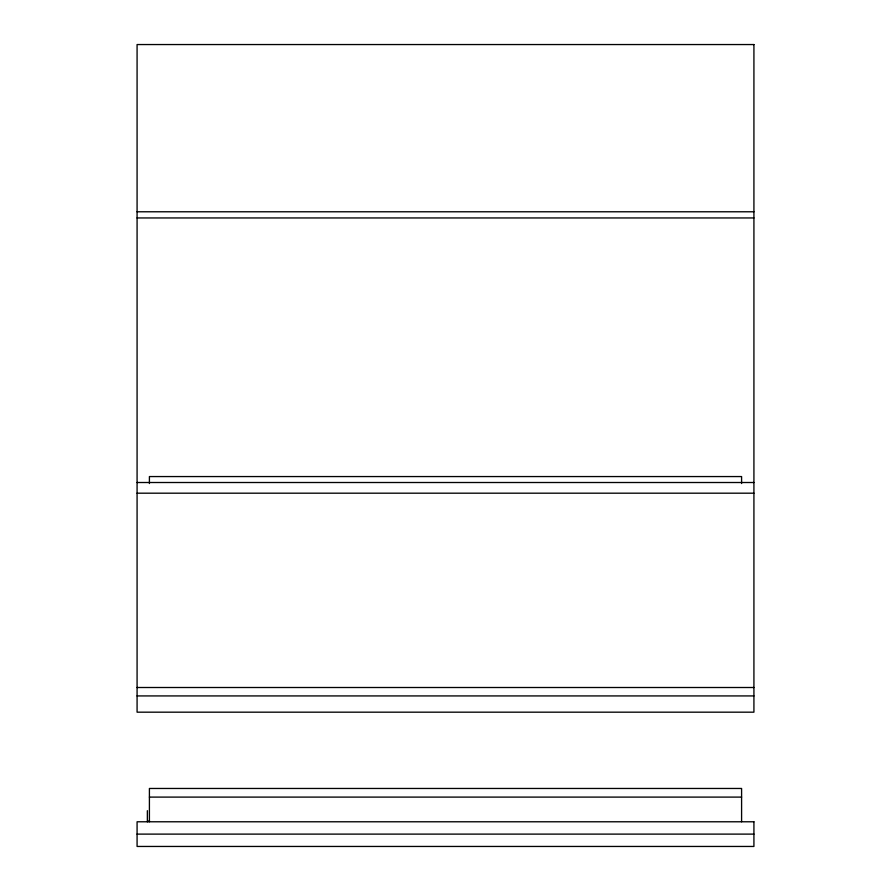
<?xml version="1.0" encoding="UTF-8"?>
<svg xmlns="http://www.w3.org/2000/svg" width="891" height="891" viewBox="0 0 891 891"><rect width="100%" height="100%" fill="white"/><g stroke="black" fill="none" stroke-linecap="round" stroke-linejoin="round"><path stroke-width="1.34" d="M149.41 820.834L147.36 821.78L147.36 810.676M137.08 211.78L753.92 211.78M137.08 217.95L753.92 217.95M137.08 482.51L753.92 482.51M137.08 493.191L753.92 493.191M137.08 687.507L753.92 687.507M137.08 695.927L753.92 695.927M149.41 797.1L741.59 797.1M137.08 834.11L753.92 834.11M741.59 483.523L741.59 476.562L149.41 476.562L149.41 483.523M741.59 821.78L741.59 788.468L149.41 788.468L149.41 821.78M753.92 44.55L137.08 44.55L137.08 712.176L753.92 712.176L753.92 44.55M753.92 821.78L137.08 821.78L137.08 846.45L753.92 846.45L753.92 821.78"/></g></svg>
